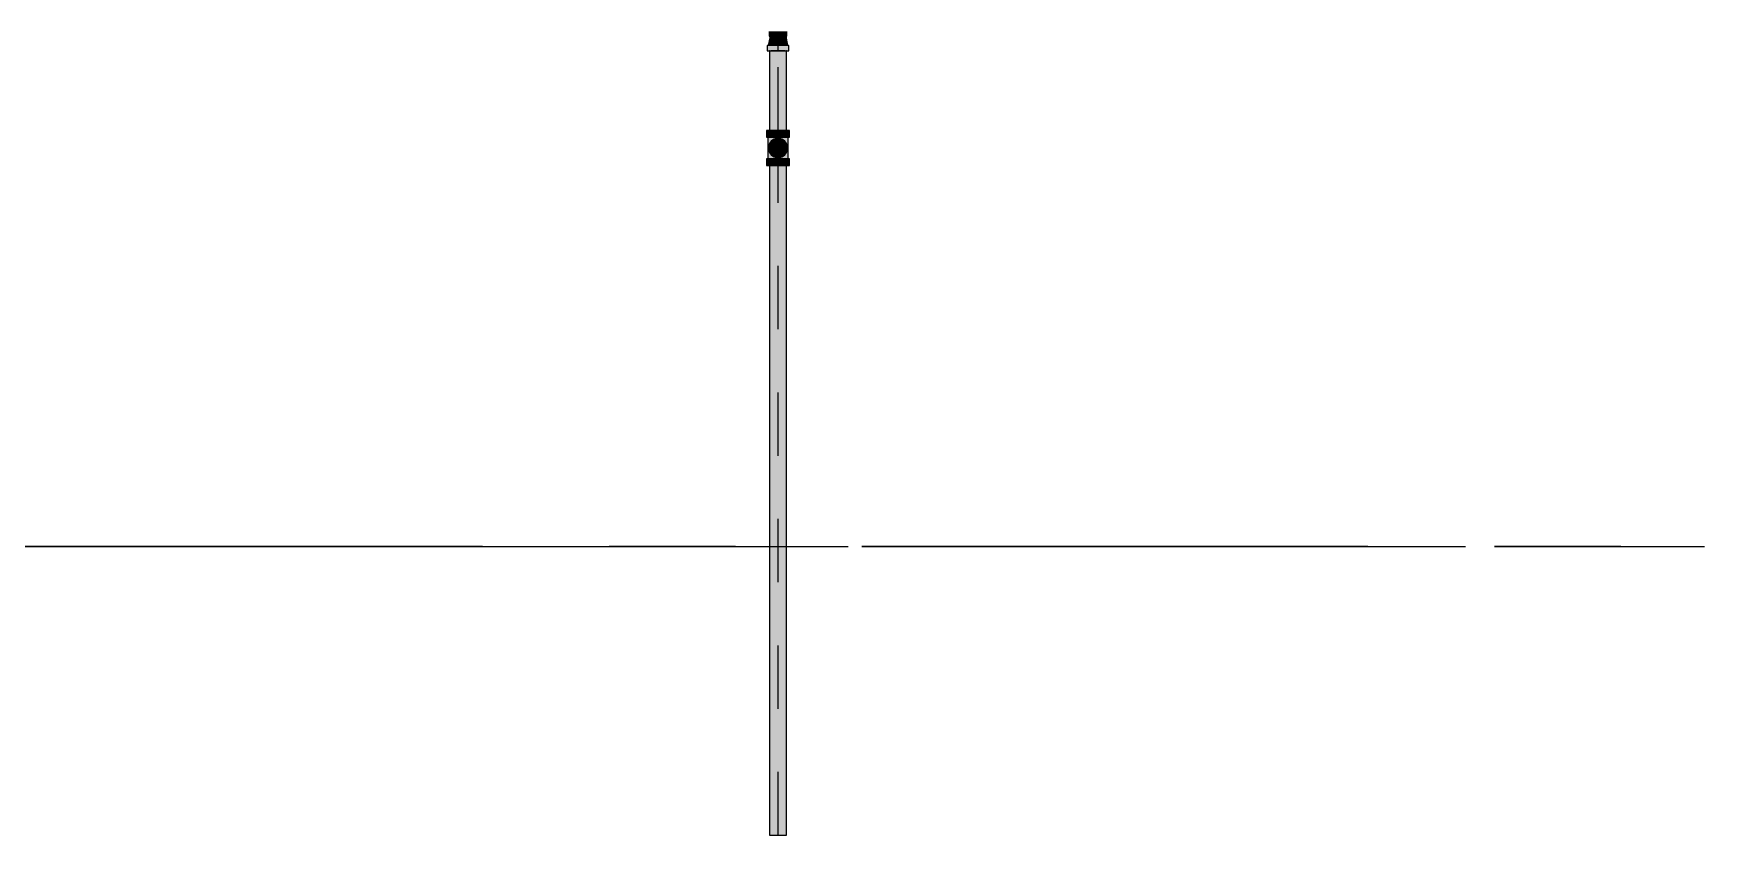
# Model space of a CAD drawing. Header units: millimetres. Extents: x -4000 to 187956, y -58990 to 162485.
# Drawn here: x 54882 to 59123, y 134725 to 136737 of the extents above; entities that cross this region are included whole.
import ezdxf

# ---------------------------------------------------------------- set-up
doc = ezdxf.new("R2010")
doc.units = ezdxf.units.MM
for name, pattern in [('Dash 1_16_', [317.5, 158.75, -158.75]), ('Grid Line', [2222.5, 1270, -317.5, 317.5, -317.5]), ('Grid Line 12_5mm', [2150, 1250, -300, 300, -300])]:
    doc.linetypes.add(name, pattern=pattern)
for name, color, linetype, lineweight in [('F-SPRN', 3, 'Continuous', 9), ('P-PIPE', 3, 'Continuous', 9), ('P-PIPE-CNTR', 3, 'Continuous', 9), ('S-GRID', 1, 'Continuous', 30)]:
    doc.layers.add(name, color=color, linetype=linetype, lineweight=lineweight)

# ---------------------------------------------------------------- blocks, each defined once
blk = doc.blocks.new('CMF2_NHAXUONG_A_rvt-1-FFS - TANG 1')
at = {"layer": 'S-GRID', "linetype": 'Grid Line 12_5mm', "lineweight": 9}
blk.add_line((-824.3, 135450), (183641.1, 135450), dxfattribs=at)
blk = doc.blocks.new('Sprinkler_Up - DN20-V98-FFS - TANG 1')
at = {"layer": 'F-SPRN', "transparency": 33554534}
for points in [[(-22.2, 0), (-3.9, 0.7), (-1.7, 2.9), (-1.2, 3.5), (-0.6, 4), (0.6, 4), (1.2, 3.5), (1.7, 2.9), (4.6, 0), (22.2, 0), (17.8, 13.2), (6.9, 21.2), (-6.9, 21.2), (-18, 13.1), (-20.5, 5.2)], [(6.9, -21.2), (18, -13.1), (22.2, 0), (3.9, -0.7), (1.7, -2.9), (1.2, -3.5), (0.6, -4), (-0.6, -4), (-1.2, -3.5), (-1.7, -2.9), (-4.6, 0), (-22.2, 0), (-18, -13.1), (-6.9, -21.2), (3.4, -21.2)], [(0, -16.7), (4.3, -16.1), (11.8, -11.8), (16.1, -4.3), (16.1, 4.3), (9.9, 13.2), (8.3, 14.4), (-2.5, 16.3), (-4.3, 16.1), (-11.8, 11.8), (-16.1, 4.3), (-16.1, -4.3), (-11.8, -11.8), (-8.3, -14.4), (-2.5, -16)], [(0, -15.6), (7.8, -13.5), (13.5, -7.8), (15.1, -4), (15.1, 4), (13.5, 7.8), (7.8, 13.5), (0, 15.6), (-8.2, 13.2), (-11, 11), (-15.1, 4), (-15.1, -4), (-11, -11), (-7.8, -13.5), (-2.5, -14.9)], [(-10.9, -5.5), (-10.9, 5.4), (-14.5, 5.4), (-14.5, -5.5)], [(-7.7, -5.5), (-7.7, 5.4), (-10.9, 5.4), (-10.9, -5.5)], [(-7.7, -5.5), (0, -5.5), (0, 5.4), (-7.7, 5.4)], [(0, 0), (5.7, 0), (2.9, 4.9), (-2.9, 4.9), (-5.7, 0), (-2.5, 0)], [(-2.9, -4.9), (2.9, -4.9), (5.7, 0), (-5.7, 0)], [(-4.6, 0), (4.6, 0), (0, 4.6), (-2.5, 2.2)], [(0, -4.6), (4.6, 0), (-4.6, 0), (-2.5, -2.2)], [(0, -2.6), (1.3, 0), (-1.8, 0)], [(-1.3, 0), (1.8, 0), (0, 2.6)], [(7.7, -5.5), (7.7, 5.4), (0, 5.4), (0, -5.5)], [(10.9, -5.5), (10.9, 5.4), (7.7, 5.4), (7.7, -5.5)], [(14.5, -5.5), (14.5, 5.4), (10.9, 5.4), (10.9, -5.5)]]:
    blk.add_hatch(color=1, dxfattribs=at).paths.add_polyline_path(points)
at = {"layer": 'F-SPRN', "color": 1}
for p, q in [((-11.5, 5.4), (-14.5, 5.4)), ((-14.5, 5.4), (-11.3, 5.4)), ((-14.5, 5.4), (-14.5, 3.7)), ((-14.5, 3.3), (-14.5, 0)), ((-11.5, 5.4), (-11.5, 4)), ((-10.9, 1.9), (-10.9, 3.6)), ((-10.8, 5.4), (-8, 5.4)), ((-8.1, 5.4), (-10.8, 5.4)), ((-8.1, 5.4), (-8.1, 2.8)), ((-8.1, 2.5), (-8.1, 0.7)), ((-7.7, 4.8), (-7.7, 2.7)), ((-7.7, 4.8), (-7.7, 2.7)), ((-7.7, 2.1), (-7.7, 0.5)), ((-7.7, 2.1), (-7.7, 0.5)), ((-6.7, 5.4), (-4.7, 5.4)), ((-5.8, 3.8), (-5.8, 2.2)), ((-2.1, 0), (-2.1, 0)), ((-2.1, 0), (-2.1, -0.1)), ((0, 2.1), (-0.1, 2.1)), ((2.1, 0), (2.1, 0.1)), ((2.1, 0), (2.1, 0)), ((4.7, 5.4), (6.5, 5.4)), ((7.7, 5.4), (10.8, 5.4)), ((7.7, 5.2), (7.7, 2.7)), ((7.7, 5.2), (7.7, 2.7)), ((7.7, 2.3), (7.7, 0.5)), ((7.7, 2.3), (7.7, 0.5)), ((10.8, 5.4), (8.1, 5.4)), ((8.1, 5.4), (8.1, 2.8)), ((8.1, 2.5), (8.1, 0.4)), ((10.9, 5.4), (14.5, 5.4)), ((10.9, 3.6), (10.9, 0.2)), ((14.5, 5.4), (11.5, 5.4)), ((11.5, 5.4), (11.5, 4)), ((11.5, 3), (11.5, 0.2)), ((14.5, 5.4), (14.5, -5.5)), ((-14.5, -1.3), (-14.5, -3.7)), ((-11.1, -5.5), (-14.5, -5.5)), ((-14.5, -5.5), (-11.5, -5.5)), ((-10.9, -2.6), (-10.9, -1.3)), ((-10.8, -5.5), (-8.1, -5.5)), ((-7.8, -5.5), (-10.8, -5.5)), ((-8.1, -4.2), (-8.1, -5.5)), ((-7.7, -2.7), (-7.7, -4)), ((-7.7, -2.7), (-7.7, -4)), ((-7, -5.5), (-5.8, -5.5)), ((-4.8, -5.5), (-7, -5.5)), ((-5.8, -2.3), (-5.8, -3.8)), ((0, -2.1), (0.1, -2.1)), ((7, -5.5), (4.8, -5.5)), ((5.8, -2.2), (5.8, -3.8)), ((5.8, -5.5), (7, -5.5)), ((7.7, -0.5), (7.7, -2.3)), ((7.7, -0.5), (7.7, -2.3)), ((7.7, -2.7), (7.7, -5.4)), ((7.7, -2.7), (7.7, -5.4)), ((10.8, -5.5), (7.7, -5.5)), ((8.1, -0.4), (8.1, -2.5)), ((8.1, -2.8), (8.1, -5.5)), ((8.1, -5.5), (10.8, -5.5)), ((10.9, -0.2), (10.9, -3.6)), ((14.5, -5.5), (10.9, -5.5)), ((11.5, -0.2), (11.5, -3)), ((11.5, -4), (11.5, -5.5)), ((11.5, -5.5), (14.5, -5.5))]:
    blk.add_line(p, q, dxfattribs=at)
at = {"layer": 'F-SPRN', "color": 1, "flags": 128}
for points in [[(-0.6, 2), (-0.7, 2), (-0.8, 1.9), (-0.9, 1.9), (-0.9, 1.9), (-1, 1.8), (-1.1, 1.8), (-1.2, 1.7), (-1.2, 1.7), (-1.3, 1.6), (-1.4, 1.6), (-1.4, 1.5), (-1.5, 1.5), (-1.5, 1.4), (-1.6, 1.3), (-1.6, 1.3), (-1.7, 1.2), (-1.7, 1.1), (-1.8, 1.1), (-1.8, 1), (-1.9, 0.9), (-1.9, 0.8), (-1.9, 0.8), (-2, 0.7), (-2, 0.6), (-2, 0.5), (-2, 0.5), (-2, 0.4), (-2.1, 0.3), (-2.1, 0.2), (-2.1, 0.1), (-2.1, 0)], [(-0.5, 2), (-0.6, 2), (-0.6, 2)], [(-0.1, 2.1), (-0.1, 2.1), (-0.2, 2.1), (-0.3, 2.1), (-0.4, 2), (-0.5, 2)], [(2.1, 0.1), (2.1, 0.2), (2.1, 0.2), (2.1, 0.3), (2, 0.4), (2, 0.5), (2, 0.6), (2, 0.7), (1.9, 0.7), (1.9, 0.8), (1.9, 0.9), (1.8, 1), (1.8, 1), (1.8, 1.1), (1.7, 1.2), (1.7, 1.2), (1.6, 1.3), (1.6, 1.4), (1.5, 1.4), (1.4, 1.5), (1.4, 1.5), (1.3, 1.6), (1.3, 1.7), (1.2, 1.7), (1.1, 1.7), (1.1, 1.8), (1, 1.8), (0.9, 1.9), (0.8, 1.9), (0.8, 1.9), (0.7, 2), (0.6, 2), (0.5, 2), (0.4, 2), (0.4, 2), (0.3, 2.1), (0.2, 2.1), (0.1, 2.1), (0, 2.1)], [(-2.1, -0.1), (-2.1, -0.2), (-2.1, -0.2), (-2.1, -0.3)], [(-2.1, -0.3), (-2, -0.4), (-2, -0.5), (-2, -0.6), (-2, -0.7), (-1.9, -0.7), (-1.9, -0.8), (-1.9, -0.9), (-1.8, -1), (-1.8, -1), (-1.8, -1.1), (-1.7, -1.2), (-1.7, -1.2), (-1.6, -1.3), (-1.6, -1.4), (-1.5, -1.4), (-1.4, -1.5), (-1.4, -1.5), (-1.3, -1.6), (-1.3, -1.7), (-1.2, -1.7), (-1.1, -1.7), (-1.1, -1.8), (-1, -1.8), (-0.9, -1.9), (-0.8, -1.9), (-0.8, -1.9), (-0.7, -2), (-0.6, -2), (-0.5, -2), (-0.4, -2), (-0.4, -2), (-0.3, -2.1), (-0.2, -2.1), (-0.1, -2.1), (0, -2.1)], [(0.1, -2.1), (0.1, -2.1), (0.2, -2.1), (0.3, -2.1), (0.4, -2), (0.5, -2), (0.6, -2), (0.6, -2), (0.7, -2), (0.8, -1.9), (0.9, -1.9), (0.9, -1.9), (1, -1.8), (1.1, -1.8), (1.2, -1.7), (1.2, -1.7), (1.3, -1.6), (1.4, -1.6), (1.4, -1.5), (1.5, -1.5), (1.5, -1.4), (1.6, -1.3), (1.6, -1.3), (1.7, -1.2), (1.7, -1.1), (1.8, -1.1), (1.8, -1), (1.9, -0.9), (1.9, -0.8), (1.9, -0.8), (2, -0.7), (2, -0.6), (2, -0.5), (2, -0.5), (2, -0.4), (2.1, -0.3), (2.1, -0.2), (2.1, -0.1), (2.1, 0)]]:
    blk.add_lwpolyline(points, dxfattribs=at)
at = {"layer": 'F-SPRN', "color": 1}
for radius, start, end in [(22.2, 360, 180), (21.9, 165.6773, 179.2615), (21.9, 144.7698, 164.8151), (21.9, 142.518, 144), (21.9, 126.6942, 142.518), (16.7, 167.6802, 180), (16.7, 167.6802, 180), (16.7, 155.3879, 164.9693), (16.7, 155.3879, 164.9693), (15.6, 166.4265, 180), (15.6, 166.4265, 180), (15.6, 150.9409, 165), (15.6, 159.6139, 165), (16.7, 136.7213, 149.931), (16.7, 136.7213, 149.931), (15.6, 150.9409, 156.3845), (15.6, 138.4214, 150), (15.6, 138.4214, 150), (21.9, 108.2621, 125.7507), (15.6, 126.205, 133.2078), (15.6, 126.205, 133.2078), (16.7, 121.4181, 126.9869), (16.7, 121.4181, 126.9869), (16.7, 106.5995, 120), (16.7, 106.5995, 120), (15.6, 120, 121.8808), (15.6, 120, 121.8808), (15.6, 114.4363, 119.9813), (15.6, 114.4363, 119.9813), (21.9, 99.348, 107.901), (4.63, 155.7832, 180), (4.63, 155.7832, 180), (16.7, 98.535, 105), (16.7, 98.535, 105), (4.63, 109.0192, 137.7593), (4.63, 109.0192, 137.7593), (5.71, 115.7968, 120), (2.56, 176.3679, 180), (2.56, 176.3679, 180), (21.9, 90.145, 96.5283), (2.56, 109.0192, 168.8278), (2.56, 109.0192, 168.8278), (2.04, 109.0192, 180), (16.7, 83.0684, 90), (16.7, 83.0684, 90), (4.63, 17.9592, 90), (4.63, 17.9592, 90), (3.81, 57.0577, 90), (2.56, 14.5599, 90), (2.56, 14.5599, 90), (2.04, 10.4703, 90), (21.9, 72.5583, 89.4624), (15.6, 75.573, 80.5892), (15.6, 75.573, 80.5892), (3.81, 16.1605, 43.8358), (15.6, 67.5614, 74.5481), (15.6, 67.5614, 74.5481), (16.7, 60, 75), (16.7, 60, 75), (15.6, 60.0187, 65.5637), (15.6, 60.0187, 65.5637), (21.9, 54.2493, 71.7379), (15.6, 58.1192, 60), (15.6, 58.1192, 60), (16.7, 53.0131, 58.5819), (16.7, 53.0131, 58.5819), (15.6, 46.7922, 53.795), (15.6, 46.7922, 53.795), (15.6, 30, 41.5786), (15.6, 30, 41.5786), (16.7, 30, 43.2787), (16.7, 30, 43.2787), (21.9, 37.482, 53.3058), (15.6, 23.6155, 29.5646), (15.6, 15, 29.5646), (15.6, 15, 20.3861), (16.7, 15, 24.6121), (16.7, 15, 24.6121), (15.6, 360, 13.6618), (15.6, 0, 13.6618), (16.7, 360, 12.3198), (16.7, 0, 12.3198), (21.9, 36, 37.482), (21.9, 15.1849, 35.2302), (21.9, 0.7385, 14.3227), (22.2, 180, 360), (21.9, 180.7385, 194.3227), (21.9, 195.1849, 215.2302), (21.9, 216.7299, 233.3058), (16.7, 180, 192.3198), (16.7, 180, 192.3198), (16.7, 195.0307, 204.6121), (16.7, 195.0307, 204.6121), (15.6, 181.9082, 193.6618), (15.6, 181.9082, 193.6618), (15.6, 197.3339, 209.5646), (15.6, 197.3339, 209.5646), (16.7, 210.069, 223.2787), (16.7, 210.069, 223.2787), (15.6, 212.5472, 221.5786), (15.6, 212.5472, 221.5786), (21.9, 234.2493, 251.7379), (16.7, 229.4249, 238.5819), (16.7, 229.4249, 238.5819), (15.6, 233.795, 240), (15.6, 233.795, 240), (16.7, 240, 255), (16.7, 240, 255), (15.6, 240.0187, 254.5481), (15.6, 240.0187, 254.5481), (21.9, 252.5583, 269.4624), (4.63, 197.9592, 0), (4.63, 197.9592, 360), (15.6, 255, 260.5892), (15.6, 255, 260.5892), (5.71, 240, 244.2032), (2.56, 180, 183.6321), (2.56, 180, 183.6321), (2.56, 191.1677, 0), (2.56, 191.1677, 360), (15.6, 260.882, 267.64), (15.6, 260.882, 267.64), (3.81, 237.0577, 360), (2.04, 190.4703, 0), (16.7, 263.0684, 270), (16.7, 263.0684, 270), (21.9, 270.145, 278.8503), (15.6, 275.5762, 280.6843), (15.6, 275.5762, 280.6843), (16.7, 276.4143, 285), (16.7, 276.4143, 285), (21.9, 279.348, 287.901), (16.7, 286.5995, 300), (16.7, 286.5995, 300), (15.6, 294.4363, 299.9813), (15.6, 294.4363, 299.9813), (21.9, 288.2621, 305.7507), (15.6, 300, 313.2078), (15.6, 300, 313.2078), (16.7, 301.4181, 310.5751), (16.7, 301.4181, 310.5751), (15.6, 318.4214, 330), (15.6, 318.4214, 330), (16.7, 316.7213, 330), (16.7, 316.7213, 330), (21.9, 306.6942, 323.2701), (15.6, 330.4354, 345), (15.6, 330.4354, 336.3845), (15.6, 339.6139, 345), (15.6, 346.3382, 360), (15.6, 346.3382, 360), (16.7, 335.3879, 345), (16.7, 335.3879, 345), (16.7, 347.6802, 360), (16.7, 347.6802, 360), (21.9, 324.7698, 344.8151), (21.9, 345.6773, 359.2615)]:
    blk.add_arc((0, 0), radius, start, end, dxfattribs=at)
blk = doc.blocks.new('Steel_Transition_Threaded_HoaPhat - Standard-V99-FFS - TANG 1')
at = {"layer": 'P-PIPE', "lineweight": 13, "transparency": 33554534}
h = blk.add_hatch(color=1, dxfattribs=at)
h.paths.add_polyline_path([(56750, 136427.6), (56755.8, 136428.4), (56761.3, 136430.6), (56765.9, 136434.2), (56769.5, 136438.8), (56771.7, 136444.3), (56772.5, 136450.1), (56771.7, 136455.9), (56768, 136463.3), (56765.9, 136466), (56761.3, 136469.6), (56755.8, 136471.8), (56747.5, 136472.3), (56744.2, 136471.8), (56738.8, 136469.6), (56732, 136463.3), (56730.5, 136461.3), (56728.3, 136455.9), (56727.5, 136450.1), (56728.3, 136444.3), (56730.5, 136438.8), (56734.1, 136434.2), (56738.8, 136430.6), (56747.5, 136427.9)])
h.paths.add_polyline_path([(56750, 136430), (56744.8, 136430.7), (56740, 136432.7), (56735.8, 136435.9), (56732.6, 136440), (56730.6, 136444.9), (56729.9, 136450.1), (56730.6, 136455.3), (56735, 136463.3), (56735.8, 136464.3), (56740, 136467.5), (56747.5, 136469.9), (56750, 136470.2), (56755.2, 136469.5), (56760.1, 136467.5), (56765, 136463.3), (56767.4, 136460.1), (56769.4, 136455.3), (56770.1, 136450.1), (56769.4, 136444.9), (56767.4, 136440), (56764.2, 136435.9), (56760.1, 136432.7), (56755.2, 136430.7)])
for points in [[(56750, 136430), (56750, 136433.7), (56741.8, 136435.9), (56735.8, 136441.9), (56733.6, 136450.1), (56735.8, 136458.3), (56741.8, 136464.3), (56750, 136466.5), (56750, 136470.2), (56744.8, 136469.5), (56740, 136467.5), (56735, 136463.3), (56732.6, 136460.1), (56730.6, 136455.3), (56729.9, 136450.1), (56730.6, 136444.9), (56732.6, 136440), (56735.8, 136435.9), (56740, 136432.7), (56747.5, 136430.3)], [(56750, 136431.6), (56754.8, 136432.2), (56759.3, 136434.1), (56763.1, 136437), (56766, 136440.8), (56767.9, 136445.3), (56768.5, 136450.1), (56767.9, 136454.9), (56766, 136459.3), (56762.9, 136463.3), (56759.3, 136466.1), (56754.8, 136468), (56747.5, 136468.3), (56745.2, 136468), (56740.8, 136466.1), (56736.9, 136463.2), (56734, 136459.3), (56732.1, 136454.9), (56731.5, 136450.1), (56732.1, 136445.3), (56734, 136440.8), (56736.9, 136437), (56740.8, 136434.1), (56747.5, 136431.9)], [(56750, 136430), (56755.2, 136430.7), (56760.1, 136432.7), (56764.2, 136435.9), (56767.4, 136440), (56769.4, 136444.9), (56770.1, 136450.1), (56769.4, 136455.3), (56765, 136463.3), (56764.2, 136464.3), (56760.1, 136467.5), (56755.2, 136469.5), (56750, 136470.2), (56750, 136466.5), (56758.2, 136464.3), (56764.2, 136458.3), (56766.4, 136450.1), (56764.2, 136441.9), (56758.2, 136435.9), (56750, 136433.7)]]:
    blk.add_hatch(color=1, dxfattribs=at).paths.add_polyline_path(points)
at = {"layer": 'P-PIPE', "color": 20, "lineweight": 13}
for radius, start, end in [(22.5, 90, 270), (22.5, 135, 270), (20.1, 166.0499, 193.9501), (20.1, 150, 162.7449), (20.1, 197.2551, 210), (18.5, 166.5939, 193.4061), (18.5, 166.5939, 193.4061), (18.5, 157.6232, 165), (18.5, 157.6232, 165), (18.5, 195, 202.3768), (18.5, 195, 202.3768), (20.1, 139.8677, 148.1553), (20.1, 211.8447, 231.1144), (16.4, 168.5467, 178.9063), (16.4, 184.8393, 191.4533), (18.5, 136.4297, 150), (18.5, 136.4297, 150), (18.5, 210, 223.5703), (18.5, 210, 223.5703), (22.5, 120, 135), (16.4, 158.0319, 163.506), (20.1, 128.8856, 138.6435), (16.4, 143.5463, 150), (16.4, 210.6635, 216.4537), (18.5, 134.3867, 135), (18.5, 134.3867, 135), (18.5, 123.4976, 133.2041), (18.5, 123.4976, 133.2041), (18.5, 226.7959, 236.5024), (18.5, 226.7959, 236.5024), (20.1, 109.6859, 125.0043), (20.1, 234.9957, 255), (22.5, 90, 120), (16.4, 230.4733, 236.6389), (18.5, 106.819, 120), (18.5, 106.819, 120), (18.5, 240, 255), (18.5, 240, 255), (16.4, 115.1607, 120), (16.4, 240, 246.5955), (16.4, 107.4657, 111.9681), (16.4, 250.3629, 255), (20.1, 100.9975, 105), (18.5, 97.6902, 103.2046), (18.5, 97.6902, 103.2046), (16.4, 98.6749, 104.6042), (20.1, 90.5246, 97.078), (18.5, 91.4353, 97.6289), (18.5, 91.4353, 97.6289), (16.4, 264.1652, 268.506), (22.5, 75, 90), (22.5, 270, 90), (18.5, 78.0986, 90), (18.5, 78.0986, 90), (22.5, 270, 315), (20.1, 75.0607, 87.9279), (16.4, 276.2132, 283.9063), (18.5, 60, 75), (18.5, 60, 75), (16.4, 66.9681, 72.9388), (16.4, 287.4657, 291.9681), (20.1, 54.9957, 75), (18.5, 286.819, 300), (18.5, 286.819, 300), (22.5, 60, 75), (16.4, 293.4045, 300), (20.1, 289.6859, 305.0043), (18.5, 46.7959, 56.5024), (18.5, 46.7959, 56.5024), (18.5, 303.4976, 313.2041), (18.5, 303.4976, 313.2041), (22.5, 45, 60), (20.1, 41.3565, 51.1144), (20.1, 308.8856, 328.1553), (18.5, 45, 45.6133), (18.5, 45, 45.6133), (16.4, 30, 38.0319), (18.5, 30, 43.5703), (18.5, 30, 43.5703), (18.5, 316.4297, 330), (18.5, 316.4297, 330), (16.4, 338.0319, 342.8691), (20.1, 31.8447, 40.1323), (22.5, 315, 45), (16.4, 353.5463, 8.0319), (18.5, 15, 22.3768), (18.5, 15, 22.3768), (18.5, 337.6232, 345), (18.5, 337.6232, 345), (20.1, 17.2551, 30), (20.1, 330, 342.7449), (18.5, 346.5939, 13.4061), (18.5, 346.5939, 13.4061), (20.1, 346.0499, 13.9501), (20.1, 255.0607, 267.9279), (18.5, 258.0986, 262.3098), (18.5, 258.0986, 262.3098), (18.5, 264.3307, 270), (18.5, 264.3307, 270), (20.1, 270.5246, 278.5089), (18.5, 271.4353, 283.2046), (18.5, 271.4353, 283.2046), (20.1, 280.9975, 285)]:
    blk.add_arc((56750, 136450.1), radius, start, end, dxfattribs=at)

msp = doc.modelspace()

# ---------------------------------------------------------------- block references
at = {"lineweight": 5}
msp.add_blockref('CMF2_NHAXUONG_A_rvt-1-FFS - TANG 1', (0, 0), dxfattribs=at)

# ---------------------------------------------------------------- next in the draw order: hatches: boundary and pattern name
at = {"layer": 'P-PIPE', "transparency": 33554534}
for points in [[(56762.4, 136706.9), (56774.8, 136706.9), (56769.4, 136730.8), (56729.9, 136730.8), (56726.1, 136706.9), (56756.4, 136706.9)], [(56765.9, 136730.8), (56772.5, 136730.8), (56771.7, 136742.6), (56727.5, 136742.6), (56728.3, 136730.8), (56761.3, 136730.8)], [(56769.3, 136693.6), (56777.4, 136693.6), (56776.4, 136706.9), (56722.7, 136706.9), (56723.6, 136693.6), (56763.7, 136693.6)], [(56744.5, 136493.8), (56750, 136493.8), (56750, 136693.6), (56728.9, 136693.6), (56729.6, 136493.8), (56739.5, 136493.8)], [(56750, 136493.8), (56771.1, 136493.8), (56770.4, 136693.6), (56750, 136693.6), (56750, 136536.3)], [(56747.5, 136477.1), (56750, 136477.1), (56750, 136493.8), (56721.4, 136493.8), (56722.3, 136477.1), (56742.6, 136477.1)], [(56745.1, 136423.1), (56750, 136423.1), (56750, 136428.9), (56740.8, 136431.3), (56733.9, 136436.8), (56731.7, 136439.4), (56729.2, 136446.2), (56729.2, 136454), (56733.9, 136463.4), (56737.7, 136467), (56744.3, 136470.2), (56750, 136471.2), (56750, 136477.1), (56724.7, 136477.1), (56725.6, 136423.1), (56743.5, 136423.1)], [(56770.2, 136477.1), (56778.6, 136477.1), (56777.7, 136493.8), (56750, 136493.8), (56750, 136477.1), (56764.3, 136477.1)], [(56761.1, 136423.1), (56775.3, 136423.1), (56774.4, 136477.1), (56750, 136477.1), (56750, 136471.2), (56759.2, 136468.9), (56766.1, 136463.4), (56768.3, 136460.7), (56770.8, 136454), (56770.8, 136446.2), (56766.1, 136436.8), (56762.3, 136433.2), (56755.7, 136430), (56750, 136428.9), (56750, 136423.1), (56759.6, 136423.1)], [(56750, 136426), (56756.2, 136426.8), (56762.1, 136429.2), (56767.1, 136433), (56770.9, 136438), (56773.3, 136443.8), (56774.1, 136450.1), (56773.3, 136456.3), (56770, 136463.3), (56767.1, 136467.1), (56762.1, 136471), (56756.2, 136473.4), (56747.5, 136473.9), (56743.8, 136473.4), (56737.9, 136471), (56733, 136467.1), (56729.1, 136462.1), (56726.7, 136456.3), (56725.9, 136450.1), (56726.7, 136443.8), (56729.1, 136438), (56733, 136433), (56737.9, 136429.2), (56747.5, 136426.3)], [(56741.7, 136435.6), (56742.8, 136437.6), (56741.7, 136441.7), (56742.8, 136445.9), (56745.8, 136449), (56757.2, 136454.3), (56758.4, 136458.4), (56756.7, 136463.3), (56755.9, 136464.3), (56750, 136466.8), (56741.7, 136464.6), (56735.5, 136458.4), (56733.3, 136450.1), (56735.5, 136441.7), (56738.2, 136438.3)], [(56750, 136433.4), (56758.4, 136435.6), (56761.8, 136438.3), (56766.1, 136445.8), (56766.1, 136454.4), (56760, 136463.3), (56758.4, 136464.6), (56747.5, 136466.5), (56745.7, 136466.2), (56738.2, 136461.9), (56733.9, 136454.4), (56733.9, 136445.8), (56738.2, 136438.3), (56741.7, 136435.6), (56747.5, 136434)], [(56747.5, 136406.5), (56750, 136406.5), (56750, 136423.1), (56721.4, 136423.1), (56722.3, 136406.5), (56742.6, 136406.5)], [(56750, 134725.1), (56750, 136406.5), (56728.9, 136406.5), (56729.6, 134725.1), (56744.5, 134725.1)], [(56778.6, 136406.5), (56777.7, 136423.1), (56750, 136423.1), (56750, 136406.5), (56777.7, 136406.5)], [(56755.5, 134725.1), (56771.1, 134725.1), (56770.4, 136406.5), (56750, 136406.5), (56750, 134725.1)]]:
    msp.add_hatch(color=1, dxfattribs=at).paths.add_polyline_path(points)

# ---------------------------------------------------------------- next in the draw order: linework, layer by layer
at = {"layer": 'P-PIPE', "color": 20, "lineweight": 13}
for p, q in [((56729.9, 136730.8), (56725.2, 136706.9)), ((56727.5, 136742.6), (56727.5, 136730.8)), ((56727.5, 136730.8), (56772.5, 136730.8)), ((56727.5, 136730.8), (56729.8, 136730.8)), ((56730.6, 136730.8), (56744.2, 136730.8)), ((56744.8, 136730.8), (56755.2, 136730.8)), ((56755.8, 136730.8), (56769.4, 136730.8)), ((56774.8, 136706.9), (56770.1, 136730.8)), ((56770.2, 136730.8), (56772.5, 136730.8)), ((56772.5, 136730.8), (56772.5, 136742.6)), ((56722.7, 136706.9), (56722.7, 136693.6)), ((56725, 136706.9), (56722.7, 136706.9)), ((56777.4, 136706.9), (56722.7, 136706.9)), ((56722.7, 136693.6), (56777.4, 136693.6)), ((56722.7, 136693.6), (56728.7, 136693.6)), ((56742.9, 136706.9), (56726.3, 136706.9)), ((56728.9, 136693.6), (56728.9, 136493.8)), ((56729.6, 136693.6), (56728.9, 136693.6)), ((56768.3, 136693.6), (56731.7, 136693.6)), ((56731.7, 136693.6), (56768.4, 136693.6)), ((56756.4, 136706.9), (56743.6, 136706.9)), ((56773.7, 136706.9), (56757.1, 136706.9)), ((56771.1, 136693.6), (56770.4, 136693.6)), ((56771.1, 136493.8), (56771.1, 136693.6)), ((56771.3, 136693.6), (56777.4, 136693.6)), ((56777.4, 136706.9), (56775, 136706.9)), ((56777.4, 136693.6), (56777.4, 136706.9)), ((56721.4, 136493.8), (56721.4, 136477.1)), ((56728.8, 136493.8), (56721.4, 136493.8)), ((56750, 136493.8), (56721.4, 136493.8)), ((56721.4, 136477.1), (56722.3, 136477.1)), ((56721.4, 136477.1), (56750, 136477.1)), ((56722.3, 136477.1), (56724.6, 136477.1)), ((56724.7, 136477.1), (56724.7, 136423.1)), ((56725.6, 136477.1), (56724.7, 136477.1)), ((56725.6, 136477.1), (56724.7, 136477.1)), ((56725.5, 136477.1), (56734.7, 136477.1)), ((56734.6, 136477.1), (56725.6, 136477.1)), ((56742.6, 136477.1), (56725.6, 136477.1)), ((56728.9, 136493.8), (56729.6, 136493.8)), ((56729.7, 136493.8), (56735.1, 136493.8)), ((56735, 136493.8), (56729.8, 136493.8)), ((56735.6, 136493.8), (56764.4, 136493.8)), ((56741.9, 136477.1), (56735.6, 136477.1)), ((56750, 136493.8), (56735.7, 136493.8)), ((56735.7, 136477.1), (56741.9, 136477.1)), ((56743.4, 136477.1), (56746.7, 136477.1)), ((56746.7, 136477.1), (56743.5, 136477.1)), ((56750, 136477.1), (56743.5, 136477.1)), ((56748.3, 136477.1), (56750, 136477.1)), ((56750, 136477.1), (56748.3, 136477.1)), ((56764.3, 136493.8), (56750, 136493.8)), ((56778.6, 136493.8), (56750, 136493.8)), ((56750, 136477.1), (56756.6, 136477.1)), ((56750, 136477.1), (56778.6, 136477.1)), ((56756.5, 136477.1), (56750, 136477.1)), ((56756.5, 136477.1), (56750, 136477.1)), ((56775.3, 136477.1), (56757.4, 136477.1)), ((56758.1, 136477.1), (56764.3, 136477.1)), ((56764.4, 136477.1), (56758.1, 136477.1)), ((56764.9, 136493.8), (56770.3, 136493.8)), ((56770.2, 136493.8), (56765, 136493.8)), ((56765.3, 136477.1), (56774.5, 136477.1)), ((56775.3, 136477.1), (56765.4, 136477.1)), ((56770.4, 136493.8), (56771.1, 136493.8)), ((56778.6, 136493.8), (56771.2, 136493.8)), ((56775.3, 136423.1), (56775.3, 136477.1)), ((56775.4, 136477.1), (56778.6, 136477.1)), ((56778.6, 136477.1), (56778.6, 136493.8)), ((56721.4, 136423.1), (56721.4, 136406.5)), ((56724.6, 136423.1), (56721.4, 136423.1)), ((56750, 136423.1), (56721.4, 136423.1)), ((56721.4, 136406.5), (56728.8, 136406.5)), ((56721.4, 136406.5), (56750, 136406.5)), ((56724.7, 136423.1), (56734.6, 136423.1)), ((56724.7, 136423.1), (56742.6, 136423.1)), ((56734.7, 136423.1), (56725.5, 136423.1)), ((56728.9, 136406.5), (56728.9, 134725.1)), ((56729.6, 136406.5), (56728.9, 136406.5)), ((56735.1, 136406.5), (56729.7, 136406.5)), ((56729.8, 136406.5), (56735, 136406.5)), ((56735.6, 136423.1), (56741.9, 136423.1)), ((56764.4, 136406.5), (56735.6, 136406.5)), ((56741.9, 136423.1), (56735.7, 136423.1)), ((56735.7, 136406.5), (56750, 136406.5)), ((56746.7, 136423.1), (56743.4, 136423.1)), ((56743.5, 136423.1), (56746.7, 136423.1)), ((56743.5, 136423.1), (56750, 136423.1)), ((56750, 136423.1), (56748.3, 136423.1)), ((56748.3, 136423.1), (56750, 136423.1)), ((56756.6, 136423.1), (56750, 136423.1)), ((56778.6, 136423.1), (56750, 136423.1)), ((56750, 136423.1), (56756.5, 136423.1)), ((56750, 136423.1), (56756.5, 136423.1)), ((56750, 136406.5), (56764.3, 136406.5)), ((56750, 136406.5), (56778.6, 136406.5)), ((56757.4, 136423.1), (56774.4, 136423.1)), ((56764.3, 136423.1), (56758.1, 136423.1)), ((56758.1, 136423.1), (56764.4, 136423.1)), ((56770.3, 136406.5), (56764.9, 136406.5)), ((56765, 136406.5), (56770.2, 136406.5)), ((56774.5, 136423.1), (56765.3, 136423.1)), ((56765.4, 136423.1), (56774.4, 136423.1)), ((56771.1, 136406.5), (56770.4, 136406.5)), ((56771.1, 134725.1), (56771.1, 136406.5)), ((56771.2, 136406.5), (56778.6, 136406.5)), ((56774.4, 136423.1), (56775.3, 136423.1)), ((56774.4, 136423.1), (56775.3, 136423.1)), ((56778.6, 136423.1), (56775.4, 136423.1)), ((56778.6, 136406.5), (56778.6, 136423.1)), ((56728.9, 134725.1), (56771.1, 134725.1))]:
    msp.add_line(p, q, dxfattribs=at)
for radius, start, end in [(24.1, 90, 270), (24.1, 90, 270), (21.1, 165.7378, 177.7452), (21.1, 182.0242, 192.7707), (21.1, 158.0211, 165), (21.1, 195, 203.0211), (21.1, 150, 154.6013), (21.1, 205.3987, 210), (21.1, 213.8363, 218.0211), (21.1, 218.1596, 233.0211), (21.1, 128.0211, 141.0043), (21.1, 113.0211, 125.8689), (21.1, 99.731, 105), (21.1, 90, 96.7267), (24.1, 270, 90), (24.1, 270, 90), (21.1, 75, 90), (21.1, 54.4236, 65.5764), (21.1, 306.9789, 315), (21.1, 39.3488, 51.9789), (21.1, 317.2293, 321.8404), (21.1, 321.9789, 326.1637), (21.1, 26.4435, 30), (21.1, 330, 334.6013), (21.1, 336.9789, 345), (21.1, 15, 21.9789), (21.1, 2.0242, 14.2622), (21.1, 345.7378, 351.9789), (21.1, 353.0708, 357.9758), (21.1, 234.1311, 240), (21.1, 242.2293, 251.1321), (21.1, 255, 261.9292), (21.1, 263.2733, 267.7707), (21.1, 270, 276.9789), (21.1, 279.731, 285), (21.1, 291.9789, 305.8689)]:
    msp.add_arc((56750, 136450.1), radius, start, end, dxfattribs=at)
at = {"layer": 'P-PIPE', "color": 1}
for centre, radius, start, end in [((56750, 136450.1), 16.7, 170.1108, 177.203), ((56750, 136450.1), 16.7, 182.797, 189.8892), ((56750, 136450.1), 16.7, 190.2154, 195.2487), ((56750, 136450.1), 16.7, 157.579, 164.2722), ((56750, 136450.1), 16.7, 231.8726, 237.203), ((56750, 136441.7), 8.35, 172.0327, 181.5407), ((56750, 136441.7), 8.35, 199.9004, 209.0413), ((56750, 136441.7), 8.35, 131.0366, 150), ((56750, 136441.7), 8.35, 226.6998, 237.8461), ((56750, 136441.7), 8.35, 115.6806, 125.5287), ((56750, 136441.7), 8.35, 100.6842, 110.3673), ((56750, 136450.1), 16.7, 264.6626, 273.5288), ((56750, 136441.7), 8.35, 90, 100.6842), ((56750, 136458.4), 8.35, 270, 280.6842), ((56750, 136458.4), 8.35, 69.0027, 79.2369), ((56750, 136458.4), 8.35, 316.3183, 330), ((56750, 136458.4), 8.35, 20.1285, 29.0413), ((56750, 136458.4), 8.35, 8.0385, 17.9918), ((56750, 136458.4), 8.35, 352.2824, 1.6717), ((56750, 136450.1), 16.7, 46.0317, 51.8726), ((56750, 136450.1), 16.7, 308.1274, 313.9683), ((56750, 136450.1), 16.7, 39.3092, 45.2846), ((56750, 136450.1), 16.7, 314.7154, 320.6908), ((56750, 136450.1), 16.7, 32.3031, 39.2955), ((56750, 136450.1), 16.7, 23.314, 31.0974), ((56750, 136450.1), 16.7, 328.9026, 336.686), ((56750, 136450.1), 16.7, 16.9375, 22.421), ((56750, 136450.1), 16.7, 337.2636, 343.0625), ((56750, 136450.1), 16.7, 4.3093, 9.8892)]:
    msp.add_arc(centre, radius, start, end, dxfattribs=at)
at = {"layer": 'P-PIPE-CNTR', "color": 20, "lineweight": 13}
for p, q in [((56750, 136693.6), (56750, 136742.6)), ((56750, 136493.8), (56750, 136474.2)), ((56750, 136474.2), (56750, 136472.6)), ((56750, 136472.6), (56750, 136471.2)), ((56750, 136470.2), (56750, 136468.6)), ((56750, 136465.2), (56750, 136463.6)), ((56750, 136462.6), (56750, 136459.8)), ((56750, 136459.1), (56750, 136456.5)), ((56750, 136454.3), (56750, 136452.6)), ((56750, 136452.1), (56750, 136450.1)), ((56750, 136450.1), (56750, 136448)), ((56750, 136447.5), (56750, 136445.9)), ((56750, 136444.6), (56750, 136441.1)), ((56750, 136440.4), (56750, 136438.1)), ((56750, 136436.5), (56750, 136435)), ((56750, 136433.4), (56750, 136432.2)), ((56750, 136431.6), (56750, 136430)), ((56750, 136428.9), (56750, 136427.6)), ((56750, 136426), (56750, 136406.5))]:
    msp.add_line(p, q, dxfattribs=at)
at = {"layer": 'P-PIPE-CNTR', "color": 1, "linetype": 'Dash 1_16_'}
for p, q in [((56750, 136493.8), (56750, 136693.6)), ((56750, 136493.8), (56750, 136693.6)), ((56725, 136450.1), (56727.5, 136450.1)), ((56727.8, 136450.1), (56731.5, 136450.1)), ((56731.5, 136450.1), (56733.3, 136450.1)), ((56736.9, 136450.1), (56740.4, 136450.1)), ((56740.4, 136450.1), (56742.3, 136450.1)), ((56745.4, 136450.1), (56747.5, 136450.1)), ((56748.7, 136450.1), (56750, 136450.1)), ((56750, 136472.6), (56750, 136475.1)), ((56750, 136471.2), (56750, 136472.6)), ((56750, 136468.6), (56750, 136470.2)), ((56750, 136463.6), (56750, 136465.2)), ((56750, 136459.8), (56750, 136462.6)), ((56750, 136455.5), (56750, 136459.1)), ((56750, 136452.6), (56750, 136454.3)), ((56750, 136450.1), (56750, 136452.1)), ((56750, 136448), (56750, 136450.1)), ((56750, 136450.1), (56751.3, 136450.1)), ((56750, 136445.9), (56750, 136447.5)), ((56750, 136441.1), (56750, 136444.6)), ((56750, 136438.1), (56750, 136440.4)), ((56750, 136435), (56750, 136436.5)), ((56750, 136432.2), (56750, 136433.4)), ((56751.8, 136450.1), (56754.6, 136450.1)), ((56755.7, 136450.1), (56763.5, 136450.1)), ((56766.4, 136450.1), (56768.5, 136450.1)), ((56768.5, 136450.1), (56772.2, 136450.1)), ((56772.5, 136450.1), (56775, 136450.1)), ((56750, 136430), (56750, 136431.6)), ((56750, 136427.6), (56750, 136428.9)), ((56750, 136425.1), (56750, 136427.6)), ((56750, 134725.1), (56750, 136406.5)), ((56750, 134725.1), (56750, 136406.5))]:
    msp.add_line(p, q, dxfattribs=at)
at = {"layer": 'S-GRID', "linetype": 'Grid Line'}
msp.add_line((-824.3, 135450), (183641.1, 135450), dxfattribs=at)

# ---------------------------------------------------------------- next in the draw order: block references
at = {"layer": 'F-SPRN', "color": 1}
msp.add_blockref('Sprinkler_Up - DN20-V98-FFS - TANG 1', (56750, 136450.1), dxfattribs=at)
at = {"layer": 'P-PIPE', "color": 20, "lineweight": 13}
msp.add_blockref('Steel_Transition_Threaded_HoaPhat - Standard-V99-FFS - TANG 1', (0, 0), dxfattribs=at)

doc.saveas('drawing.dxf')
